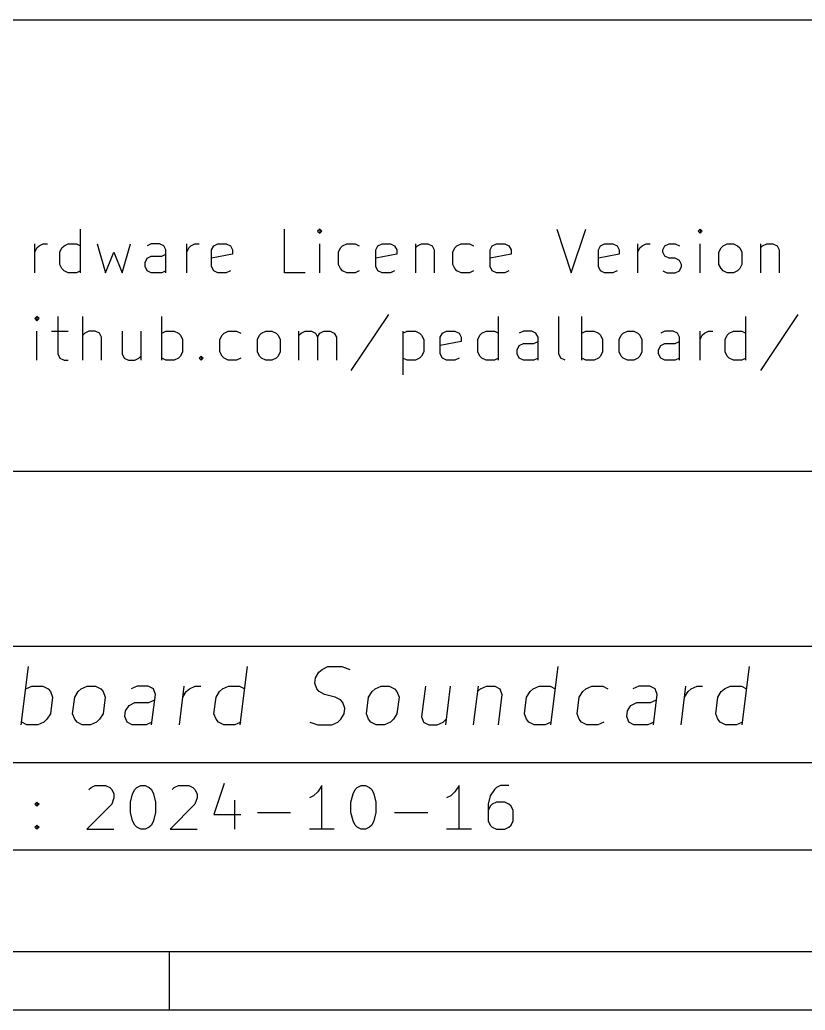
# Model space of a CAD drawing. Header units: millimetres. Extents: x 10 to 287, y -200 to -10.
# Drawn here: x 204.87 to 231.85, y -200.01 to -166.01 of the extents above; entities that cross this region are included whole.
import ezdxf

# ---------------------------------------------------------------- set-up
doc = ezdxf.new("R2010")
doc.units = ezdxf.units.MM
doc.layers.add('RED', color=14, linetype='CONTINUOUS')

msp = doc.modelspace()

# ---------------------------------------------------------------- linework, layer by layer
at = {"layer": 'RED', "linetype": 'CONTINUOUS'}
for p, q in [((177.0022, -166.0072), (285.0022, -166.0072)), ((206.9578, -174.6933), (206.9578, -173.1933)), ((213.9577, -174.6933), (213.9577, -173.1933)), ((215.172, -173.1933), (215.1006, -173.2647)), ((215.1006, -173.2647), (215.172, -173.3361)), ((215.2434, -173.2647), (215.172, -173.1933)), ((215.172, -173.1933), (215.172, -173.3361)), ((215.172, -173.3361), (215.2434, -173.2647)), ((223.3148, -173.1933), (223.8148, -174.6933)), ((223.8148, -174.6933), (224.3148, -173.1933)), ((228.2434, -173.1933), (228.172, -173.2647)), ((228.172, -173.2647), (228.2434, -173.3361)), ((228.3148, -173.2647), (228.2434, -173.1933)), ((228.2434, -173.1933), (228.2434, -173.3361)), ((228.2434, -173.3361), (228.3148, -173.2647)), ((205.3863, -174.6933), (205.3863, -173.6933)), ((205.5292, -173.7647), (205.672, -173.6933)), ((205.672, -173.6933), (205.8149, -173.6933)), ((206.3863, -173.7647), (206.5292, -173.6933)), ((206.5292, -173.6933), (206.8149, -173.6933)), ((206.8149, -173.6933), (206.9578, -173.7647)), ((207.5291, -173.6933), (207.8149, -174.6933)), ((208.3863, -174.6933), (208.672, -173.6933)), ((209.3863, -173.6933), (209.2434, -173.7647)), ((209.672, -173.6933), (209.3863, -173.6933)), ((209.8148, -173.7647), (209.672, -173.6933)), ((210.6005, -174.6933), (210.6005, -173.6933)), ((210.7434, -173.7647), (210.8862, -173.6933)), ((210.8862, -173.6933), (211.0291, -173.6933)), ((211.5291, -173.7647), (211.672, -173.6933)), ((211.672, -173.6933), (211.9577, -173.6933)), ((211.9577, -173.6933), (212.1005, -173.7647)), ((215.172, -174.6933), (215.172, -173.6933)), ((215.9577, -173.7647), (216.1006, -173.6933)), ((216.1006, -173.6933), (216.3863, -173.6933)), ((216.3863, -173.6933), (216.5292, -173.7647)), ((217.172, -173.7647), (217.3149, -173.6933)), ((217.3149, -173.6933), (217.6006, -173.6933)), ((217.6006, -173.6933), (217.7434, -173.7647)), ((218.4577, -173.6933), (218.4577, -174.6933)), ((218.5291, -173.7647), (218.672, -173.6933)), ((218.672, -173.6933), (218.8863, -173.6933)), ((218.8863, -173.6933), (219.0291, -173.7647)), ((219.8862, -173.7647), (220.0291, -173.6933)), ((220.0291, -173.6933), (220.3148, -173.6933)), ((220.3148, -173.6933), (220.4577, -173.7647)), ((221.1005, -173.7647), (221.2434, -173.6933)), ((221.2434, -173.6933), (221.5291, -173.6933)), ((221.5291, -173.6933), (221.6719, -173.7647)), ((224.8148, -173.7647), (224.9577, -173.6933)), ((224.9577, -173.6933), (225.2434, -173.6933)), ((225.2434, -173.6933), (225.3862, -173.7647)), ((226.1005, -174.6933), (226.1005, -173.6933)), ((226.2434, -173.7647), (226.3862, -173.6933)), ((226.3862, -173.6933), (226.5291, -173.6933)), ((227.0291, -173.7647), (227.172, -173.6933)), ((227.172, -173.6933), (227.3862, -173.6933)), ((227.3862, -173.6933), (227.5291, -173.7647)), ((228.2434, -174.6933), (228.2434, -173.6933)), ((229.0291, -173.7647), (229.172, -173.6933)), ((229.172, -173.6933), (229.3863, -173.6933)), ((229.3863, -173.6933), (229.5291, -173.7647)), ((230.3148, -173.6933), (230.3148, -174.6933)), ((230.3862, -173.7647), (230.5291, -173.6933)), ((230.5291, -173.6933), (230.7434, -173.6933)), ((230.7434, -173.6933), (230.8862, -173.7647)), ((205.3863, -173.979), (205.4577, -173.8361)), ((205.4577, -173.8361), (205.5292, -173.7647)), ((206.2435, -173.979), (206.3149, -173.8361)), ((206.2435, -174.4076), (206.2435, -173.979)), ((206.3149, -173.8361), (206.3863, -173.7647)), ((207.8149, -174.6933), (208.1006, -173.979)), ((208.1006, -173.979), (208.3863, -174.6933)), ((209.7434, -174.1219), (209.8863, -174.0504)), ((209.8863, -173.9076), (209.8148, -173.7647)), ((209.8863, -174.6933), (209.8863, -173.9076)), ((210.6005, -173.979), (210.6719, -173.8361)), ((210.6719, -173.8361), (210.7434, -173.7647)), ((211.4577, -173.9076), (211.5291, -173.7647)), ((211.4577, -174.479), (211.4577, -173.9076)), ((212.172, -174.0504), (211.4577, -174.1933)), ((212.1005, -173.7647), (212.172, -173.9076)), ((212.172, -173.9076), (212.172, -174.0504)), ((215.8149, -173.979), (215.8863, -173.8361)), ((215.8149, -174.4076), (215.8149, -173.979)), ((215.8863, -173.8361), (215.9577, -173.7647)), ((217.1006, -173.9076), (217.172, -173.7647)), ((217.1006, -174.479), (217.1006, -173.9076)), ((217.8149, -174.0504), (217.1006, -174.1933)), ((217.7434, -173.7647), (217.8149, -173.9076)), ((217.8149, -173.9076), (217.8149, -174.0504)), ((218.4577, -173.8361), (218.5291, -173.7647)), ((219.0291, -173.7647), (219.1006, -173.9076)), ((219.1006, -173.9076), (219.1006, -174.6933)), ((219.7434, -173.979), (219.8148, -173.8361)), ((219.7434, -174.4076), (219.7434, -173.979)), ((219.8148, -173.8361), (219.8862, -173.7647)), ((221.0291, -173.9076), (221.1005, -173.7647)), ((221.0291, -174.479), (221.0291, -173.9076)), ((221.7434, -174.0504), (221.0291, -174.1933)), ((221.6719, -173.7647), (221.7434, -173.9076)), ((221.7434, -173.9076), (221.7434, -174.0504)), ((224.7434, -173.9076), (224.8148, -173.7647)), ((224.7434, -174.479), (224.7434, -173.9076)), ((225.4577, -174.0504), (224.7434, -174.1933)), ((225.3862, -173.7647), (225.4577, -173.9076)), ((225.4577, -173.9076), (225.4577, -174.0504)), ((226.1005, -173.979), (226.1719, -173.8361)), ((226.1719, -173.8361), (226.2434, -173.7647)), ((226.9577, -173.9076), (227.0291, -173.7647)), ((226.9577, -173.979), (226.9577, -173.9076)), ((227.0291, -174.1219), (226.9577, -173.979)), ((228.8863, -173.979), (228.9577, -173.8361)), ((228.8863, -174.4076), (228.8863, -173.979)), ((228.9577, -173.8361), (229.0291, -173.7647)), ((229.5291, -173.7647), (229.6006, -173.8361)), ((229.6006, -173.8361), (229.672, -173.979)), ((229.672, -173.979), (229.672, -174.4076)), ((230.3148, -173.8361), (230.3862, -173.7647)), ((230.8862, -173.7647), (230.9577, -173.9076)), ((230.9577, -173.9076), (230.9577, -174.6933)), ((206.3149, -174.5504), (206.2435, -174.4076)), ((209.172, -174.3361), (209.2434, -174.1933)), ((209.172, -174.479), (209.172, -174.3361)), ((209.2434, -174.1933), (209.3863, -174.1219)), ((209.3863, -174.1219), (209.7434, -174.1219)), ((215.8863, -174.5504), (215.8149, -174.4076)), ((219.8148, -174.5504), (219.7434, -174.4076)), ((227.172, -174.1933), (227.0291, -174.1219)), ((227.3862, -174.1933), (227.172, -174.1933)), ((227.5291, -174.2647), (227.3862, -174.1933)), ((227.6005, -174.4076), (227.5291, -174.2647)), ((227.6005, -174.479), (227.6005, -174.4076)), ((228.9577, -174.5504), (228.8863, -174.4076)), ((229.672, -174.4076), (229.6006, -174.5504)), ((206.3863, -174.6219), (206.3149, -174.5504)), ((206.5292, -174.6933), (206.3863, -174.6219)), ((206.8149, -174.6933), (206.5292, -174.6933)), ((206.9578, -174.6219), (206.8149, -174.6933)), ((209.2434, -174.6219), (209.172, -174.479)), ((209.3863, -174.6933), (209.2434, -174.6219)), ((209.7434, -174.6933), (209.3863, -174.6933)), ((209.8863, -174.6219), (209.7434, -174.6933)), ((211.5291, -174.6219), (211.4577, -174.479)), ((211.672, -174.6933), (211.5291, -174.6219)), ((211.9577, -174.6933), (211.672, -174.6933)), ((212.1005, -174.6219), (211.9577, -174.6933)), ((214.672, -174.6933), (213.9577, -174.6933)), ((215.9577, -174.6219), (215.8863, -174.5504)), ((216.1006, -174.6933), (215.9577, -174.6219)), ((216.3863, -174.6933), (216.1006, -174.6933)), ((216.5292, -174.6219), (216.3863, -174.6933)), ((217.172, -174.6219), (217.1006, -174.479)), ((217.3149, -174.6933), (217.172, -174.6219)), ((217.6006, -174.6933), (217.3149, -174.6933)), ((217.7434, -174.6219), (217.6006, -174.6933)), ((219.8862, -174.6219), (219.8148, -174.5504)), ((220.0291, -174.6933), (219.8862, -174.6219)), ((220.3148, -174.6933), (220.0291, -174.6933)), ((220.4577, -174.6219), (220.3148, -174.6933)), ((221.1005, -174.6219), (221.0291, -174.479)), ((221.2434, -174.6933), (221.1005, -174.6219)), ((221.5291, -174.6933), (221.2434, -174.6933)), ((221.6719, -174.6219), (221.5291, -174.6933)), ((224.8148, -174.6219), (224.7434, -174.479)), ((224.9577, -174.6933), (224.8148, -174.6219)), ((225.2434, -174.6933), (224.9577, -174.6933)), ((225.3862, -174.6219), (225.2434, -174.6933)), ((226.9577, -174.6219), (227.1005, -174.6933)), ((227.1005, -174.6933), (227.3862, -174.6933)), ((227.3862, -174.6933), (227.5291, -174.6219)), ((227.5291, -174.6219), (227.6005, -174.479)), ((229.0291, -174.6219), (228.9577, -174.5504)), ((229.172, -174.6933), (229.0291, -174.6219)), ((229.3863, -174.6933), (229.172, -174.6933)), ((229.5291, -174.6219), (229.3863, -174.6933)), ((229.6006, -174.5504), (229.5291, -174.6219)), ((205.4576, -176.1933), (205.3862, -176.2647)), ((205.3862, -176.2647), (205.4576, -176.3361)), ((205.529, -176.2647), (205.4576, -176.1933)), ((205.4576, -176.1933), (205.4576, -176.3361)), ((205.4576, -176.3361), (205.529, -176.2647)), ((206.1719, -176.1933), (206.1719, -177.479)), ((207.029, -177.6933), (207.029, -176.1933)), ((209.7432, -177.6933), (209.7432, -176.1933)), ((217.5288, -176.1219), (216.2431, -178.0504)), ((221.3145, -177.6933), (221.3145, -176.1933)), ((223.3858, -177.479), (223.3858, -176.1933)), ((224.1715, -177.6933), (224.1715, -176.1933)), ((229.8143, -177.6933), (229.8143, -176.1933)), ((231.5999, -176.1219), (230.3142, -178.0504)), ((205.4576, -177.6933), (205.4576, -176.6933)), ((205.9576, -176.6933), (206.529, -176.6933)), ((207.1004, -176.7647), (207.029, -176.8361)), ((207.2433, -176.6933), (207.1004, -176.7647)), ((207.4576, -176.6933), (207.2433, -176.6933)), ((207.6004, -176.7647), (207.4576, -176.6933)), ((207.6719, -176.9076), (207.6004, -176.7647)), ((208.3861, -176.6933), (208.3861, -177.479)), ((209.029, -176.6933), (209.029, -177.6933)), ((209.7432, -176.7647), (209.8861, -176.6933)), ((209.8861, -176.6933), (210.1718, -176.6933)), ((210.1718, -176.6933), (210.3146, -176.7647)), ((210.3146, -176.7647), (210.3861, -176.8361)), ((211.8146, -176.8361), (211.886, -176.7647)), ((211.886, -176.7647), (212.0289, -176.6933)), ((212.0289, -176.6933), (212.3146, -176.6933)), ((212.3146, -176.6933), (212.4575, -176.7647)), ((213.1003, -176.8361), (213.1717, -176.7647)), ((213.1717, -176.7647), (213.3146, -176.6933)), ((213.3146, -176.6933), (213.5289, -176.6933)), ((213.5289, -176.6933), (213.6717, -176.7647)), ((213.6717, -176.7647), (213.7432, -176.8361)), ((214.4574, -177.6933), (214.4574, -176.6933)), ((214.4574, -176.8361), (214.5288, -176.7647)), ((214.5288, -176.7647), (214.6717, -176.6933)), ((214.6717, -176.6933), (214.886, -176.6933)), ((214.886, -176.6933), (215.0288, -176.7647)), ((215.0288, -176.7647), (215.1003, -176.9076)), ((215.1003, -176.9076), (215.1717, -176.7647)), ((215.1717, -176.7647), (215.3145, -176.6933)), ((215.3145, -176.6933), (215.5288, -176.6933)), ((215.5288, -176.6933), (215.6717, -176.7647)), ((215.6717, -176.7647), (215.7431, -176.9076)), ((218.0288, -176.6933), (218.0288, -178.1933)), ((218.0288, -176.7647), (218.1717, -176.6933)), ((218.1717, -176.6933), (218.4574, -176.6933)), ((218.4574, -176.6933), (218.6002, -176.7647)), ((218.6002, -176.7647), (218.6717, -176.8361)), ((219.3145, -176.9076), (219.3859, -176.7647)), ((219.3859, -176.7647), (219.5288, -176.6933)), ((219.5288, -176.6933), (219.8145, -176.6933)), ((219.8145, -176.6933), (219.9573, -176.7647)), ((219.9573, -176.7647), (220.0288, -176.9076)), ((220.6716, -176.8361), (220.743, -176.7647)), ((220.743, -176.7647), (220.8859, -176.6933)), ((220.8859, -176.6933), (221.1716, -176.6933)), ((221.1716, -176.6933), (221.3145, -176.7647)), ((222.1716, -176.6933), (222.0287, -176.7647)), ((222.4573, -176.6933), (222.1716, -176.6933)), ((222.6001, -176.7647), (222.4573, -176.6933)), ((222.6716, -176.9076), (222.6001, -176.7647)), ((224.1715, -176.7647), (224.3144, -176.6933)), ((224.3144, -176.6933), (224.6001, -176.6933)), ((224.6001, -176.6933), (224.7429, -176.7647)), ((224.7429, -176.7647), (224.8144, -176.8361)), ((225.5286, -176.8361), (225.6, -176.7647)), ((225.6, -176.7647), (225.7429, -176.6933)), ((225.7429, -176.6933), (225.9572, -176.6933)), ((225.9572, -176.6933), (226.1, -176.7647)), ((226.1, -176.7647), (226.1715, -176.8361)), ((227.0286, -176.6933), (226.8857, -176.7647)), ((227.3143, -176.6933), (227.0286, -176.6933)), ((227.4571, -176.7647), (227.3143, -176.6933)), ((227.5286, -176.9076), (227.4571, -176.7647)), ((228.2428, -177.6933), (228.2428, -176.6933)), ((228.3142, -176.8361), (228.3857, -176.7647)), ((228.3857, -176.7647), (228.5285, -176.6933)), ((228.5285, -176.6933), (228.6714, -176.6933)), ((229.1714, -176.8361), (229.2428, -176.7647)), ((229.2428, -176.7647), (229.3857, -176.6933)), ((229.3857, -176.6933), (229.6714, -176.6933)), ((229.6714, -176.6933), (229.8143, -176.7647)), ((207.6719, -177.6933), (207.6719, -176.9076)), ((210.3861, -176.8361), (210.4575, -176.979)), ((210.4575, -176.979), (210.4575, -177.4076)), ((211.7432, -176.979), (211.8146, -176.8361)), ((211.7432, -177.4076), (211.7432, -176.979)), ((213.0289, -176.979), (213.1003, -176.8361)), ((213.0289, -177.4076), (213.0289, -176.979)), ((213.7432, -176.8361), (213.8146, -176.979)), ((213.8146, -176.979), (213.8146, -177.4076)), ((215.1003, -176.9076), (215.1003, -177.6933)), ((215.7431, -176.9076), (215.7431, -177.6933)), ((218.6717, -176.8361), (218.7431, -176.979)), ((218.7431, -176.979), (218.7431, -177.4076)), ((219.3145, -177.479), (219.3145, -176.9076)), ((220.0288, -177.0504), (219.3145, -177.1933)), ((220.0288, -176.9076), (220.0288, -177.0504)), ((220.6002, -176.979), (220.6716, -176.8361)), ((220.6002, -177.4076), (220.6002, -176.979)), ((222.0287, -177.1933), (222.1716, -177.1219)), ((222.1716, -177.1219), (222.5287, -177.1219)), ((222.5287, -177.1219), (222.6716, -177.0504)), ((222.6716, -177.6933), (222.6716, -176.9076)), ((224.8144, -176.8361), (224.8858, -176.979)), ((224.8858, -176.979), (224.8858, -177.4076)), ((225.4572, -176.979), (225.5286, -176.8361)), ((225.4572, -177.4076), (225.4572, -176.979)), ((226.1715, -176.8361), (226.2429, -176.979)), ((226.2429, -176.979), (226.2429, -177.4076)), ((226.8857, -177.1933), (227.0286, -177.1219)), ((227.0286, -177.1219), (227.3857, -177.1219)), ((227.3857, -177.1219), (227.5286, -177.0504)), ((227.5286, -177.6933), (227.5286, -176.9076)), ((228.2428, -176.979), (228.3142, -176.8361)), ((229.1, -176.979), (229.1714, -176.8361)), ((229.1, -177.4076), (229.1, -176.979)), ((206.1719, -177.479), (206.2433, -177.6219)), ((208.3861, -177.479), (208.4575, -177.6219)), ((210.4575, -177.4076), (210.3861, -177.5504)), ((211.8146, -177.5504), (211.7432, -177.4076)), ((213.1003, -177.5504), (213.0289, -177.4076)), ((213.8146, -177.4076), (213.7432, -177.5504)), ((218.7431, -177.4076), (218.6717, -177.5504)), ((219.3859, -177.6219), (219.3145, -177.479)), ((220.6716, -177.5504), (220.6002, -177.4076)), ((221.9573, -177.3361), (222.0287, -177.1933)), ((221.9573, -177.479), (221.9573, -177.3361)), ((222.0287, -177.6219), (221.9573, -177.479)), ((223.4572, -177.6219), (223.3858, -177.479)), ((224.8858, -177.4076), (224.8144, -177.5504)), ((225.5286, -177.5504), (225.4572, -177.4076)), ((226.2429, -177.4076), (226.1715, -177.5504)), ((226.8143, -177.3361), (226.8857, -177.1933)), ((226.8143, -177.479), (226.8143, -177.3361)), ((226.8857, -177.6219), (226.8143, -177.479)), ((229.1714, -177.5504), (229.1, -177.4076)), ((206.2433, -177.6219), (206.3862, -177.6933)), ((206.3862, -177.6933), (206.529, -177.6933)), ((208.4575, -177.6219), (208.6004, -177.6933)), ((208.6004, -177.6933), (208.8147, -177.6933)), ((208.8147, -177.6933), (208.9575, -177.6219)), ((208.9575, -177.6219), (209.029, -177.5504)), ((209.8861, -177.6933), (209.7432, -177.6219)), ((210.1718, -177.6933), (209.8861, -177.6933)), ((210.3146, -177.6219), (210.1718, -177.6933)), ((210.3861, -177.5504), (210.3146, -177.6219)), ((211.0289, -177.6219), (211.1003, -177.5504)), ((211.1003, -177.6933), (211.0289, -177.6219)), ((211.1003, -177.5504), (211.1717, -177.6219)), ((211.1003, -177.5504), (211.1003, -177.6933)), ((211.1717, -177.6219), (211.1003, -177.6933)), ((211.886, -177.6219), (211.8146, -177.5504)), ((212.0289, -177.6933), (211.886, -177.6219)), ((212.3146, -177.6933), (212.0289, -177.6933)), ((212.4575, -177.6219), (212.3146, -177.6933)), ((213.1717, -177.6219), (213.1003, -177.5504)), ((213.3146, -177.6933), (213.1717, -177.6219)), ((213.5289, -177.6933), (213.3146, -177.6933)), ((213.6717, -177.6219), (213.5289, -177.6933)), ((213.7432, -177.5504), (213.6717, -177.6219)), ((218.1717, -177.6933), (218.0288, -177.6219)), ((218.4574, -177.6933), (218.1717, -177.6933)), ((218.6002, -177.6219), (218.4574, -177.6933)), ((218.6717, -177.5504), (218.6002, -177.6219)), ((219.5288, -177.6933), (219.3859, -177.6219)), ((219.8145, -177.6933), (219.5288, -177.6933)), ((219.9573, -177.6219), (219.8145, -177.6933)), ((220.743, -177.6219), (220.6716, -177.5504)), ((220.8859, -177.6933), (220.743, -177.6219)), ((221.1716, -177.6933), (220.8859, -177.6933)), ((221.3145, -177.6219), (221.1716, -177.6933)), ((222.1716, -177.6933), (222.0287, -177.6219)), ((222.5287, -177.6933), (222.1716, -177.6933)), ((222.6716, -177.6219), (222.5287, -177.6933)), ((223.6001, -177.6933), (223.4572, -177.6219)), ((224.3144, -177.6933), (224.1715, -177.6219)), ((224.6001, -177.6933), (224.3144, -177.6933)), ((224.7429, -177.6219), (224.6001, -177.6933)), ((224.8144, -177.5504), (224.7429, -177.6219)), ((225.6, -177.6219), (225.5286, -177.5504)), ((225.7429, -177.6933), (225.6, -177.6219)), ((225.9572, -177.6933), (225.7429, -177.6933)), ((226.1, -177.6219), (225.9572, -177.6933)), ((226.1715, -177.5504), (226.1, -177.6219)), ((227.0286, -177.6933), (226.8857, -177.6219)), ((227.3857, -177.6933), (227.0286, -177.6933)), ((227.5286, -177.6219), (227.3857, -177.6933)), ((229.2428, -177.6219), (229.1714, -177.5504)), ((229.3857, -177.6933), (229.2428, -177.6219)), ((229.6714, -177.6933), (229.3857, -177.6933)), ((229.8143, -177.6219), (229.6714, -177.6933)), ((177.0022, -181.5072), (285.0022, -181.5072)), ((177.0022, -187.5072), (285.0022, -187.5072)), ((204.9199, -190.2116), (205.1699, -188.2116)), ((212.4437, -190.2116), (212.6937, -188.2116)), ((215.146, -188.4021), (215.2532, -188.3068)), ((215.2532, -188.3068), (215.4556, -188.2116)), ((215.4556, -188.2116), (215.9317, -188.2116)), ((215.9317, -188.2116), (216.2056, -188.3068)), ((223.1103, -190.2116), (223.3603, -188.2116)), ((229.6817, -190.2116), (229.9317, -188.2116)), ((215.0032, -188.783), (215.027, -188.5925)), ((215.027, -188.5925), (215.146, -188.4021)), ((205.0747, -188.9735), (205.2771, -188.8783)), ((205.2771, -188.8783), (205.658, -188.8783)), ((205.658, -188.8783), (205.8366, -188.9735)), ((205.8366, -188.9735), (205.9199, -189.0687)), ((206.8723, -189.0687), (206.9794, -188.9735)), ((206.9794, -188.9735), (207.1818, -188.8783)), ((207.1818, -188.8783), (207.4675, -188.8783)), ((207.4675, -188.8783), (207.6461, -188.9735)), ((207.6461, -188.9735), (207.7294, -189.0687)), ((208.8961, -188.8783), (208.6937, -188.9735)), ((209.277, -188.8783), (208.8961, -188.8783)), ((209.4556, -188.9735), (209.277, -188.8783)), ((209.527, -189.164), (209.4556, -188.9735)), ((210.3484, -190.2116), (210.5151, -188.8783)), ((210.5865, -189.0687), (210.6937, -188.9735)), ((210.6937, -188.9735), (210.8961, -188.8783)), ((210.8961, -188.8783), (211.0865, -188.8783)), ((211.7294, -189.0687), (211.8365, -188.9735)), ((211.8365, -188.9735), (212.0389, -188.8783)), ((212.0389, -188.8783), (212.4199, -188.8783)), ((212.4199, -188.8783), (212.5984, -188.9735)), ((215.0746, -188.9735), (215.0032, -188.783)), ((215.1579, -189.0687), (215.0746, -188.9735)), ((216.9675, -189.0687), (217.0746, -188.9735)), ((217.0746, -188.9735), (217.277, -188.8783)), ((217.277, -188.8783), (217.5627, -188.8783)), ((217.5627, -188.8783), (217.7413, -188.9735)), ((217.7413, -188.9735), (217.8246, -189.0687)), ((218.8008, -188.8783), (218.6699, -189.9259)), ((219.6579, -188.8783), (219.4913, -190.2116)), ((220.6103, -188.8783), (220.4436, -190.2116)), ((220.5865, -189.0687), (220.6936, -188.9735)), ((220.6936, -188.9735), (220.896, -188.8783)), ((220.896, -188.8783), (221.1817, -188.8783)), ((221.1817, -188.8783), (221.3603, -188.9735)), ((221.3603, -188.9735), (221.4317, -189.164)), ((222.396, -189.0687), (222.5031, -188.9735)), ((222.5031, -188.9735), (222.7055, -188.8783)), ((222.7055, -188.8783), (223.0865, -188.8783)), ((223.0865, -188.8783), (223.265, -188.9735)), ((224.2055, -189.0687), (224.3126, -188.9735)), ((224.3126, -188.9735), (224.515, -188.8783)), ((224.515, -188.8783), (224.896, -188.8783)), ((224.896, -188.8783), (225.0745, -188.9735)), ((226.1341, -188.8783), (225.9317, -188.9735)), ((226.515, -188.8783), (226.1341, -188.8783)), ((226.6936, -188.9735), (226.515, -188.8783)), ((226.765, -189.164), (226.6936, -188.9735)), ((227.5864, -190.2116), (227.7531, -188.8783)), ((227.8245, -189.0687), (227.9317, -188.9735)), ((227.9317, -188.9735), (228.1341, -188.8783)), ((228.1341, -188.8783), (228.3245, -188.8783)), ((228.9674, -189.0687), (229.0745, -188.9735)), ((229.0745, -188.9735), (229.2769, -188.8783)), ((229.2769, -188.8783), (229.6579, -188.8783)), ((229.6579, -188.8783), (229.8364, -188.9735)), ((205.9199, -189.0687), (205.9914, -189.2592)), ((205.9914, -189.2592), (205.9199, -189.8306)), ((206.6818, -189.8306), (206.7532, -189.2592)), ((206.7532, -189.2592), (206.8723, -189.0687)), ((207.7294, -189.0687), (207.8009, -189.2592)), ((207.8009, -189.2592), (207.7294, -189.8306)), ((209.3008, -189.4497), (209.5032, -189.3544)), ((209.3961, -190.2116), (209.527, -189.164)), ((210.4675, -189.2592), (210.5865, -189.0687)), ((211.5389, -189.8306), (211.6103, -189.2592)), ((211.6103, -189.2592), (211.7294, -189.0687)), ((215.3365, -189.164), (215.1579, -189.0687)), ((215.7056, -189.2592), (215.3365, -189.164)), ((215.8841, -189.3544), (215.7056, -189.2592)), ((215.9675, -189.4497), (215.8841, -189.3544)), ((216.777, -189.8306), (216.8484, -189.2592)), ((216.8484, -189.2592), (216.9675, -189.0687)), ((217.8246, -189.0687), (217.8961, -189.2592)), ((217.8961, -189.2592), (217.8246, -189.8306)), ((221.4317, -189.164), (221.3008, -190.2116)), ((222.2055, -189.8306), (222.2769, -189.2592)), ((222.2769, -189.2592), (222.396, -189.0687)), ((224.015, -189.8306), (224.0864, -189.2592)), ((224.0864, -189.2592), (224.2055, -189.0687)), ((226.5388, -189.4497), (226.7412, -189.3544)), ((226.6341, -190.2116), (226.765, -189.164)), ((227.7055, -189.2592), (227.8245, -189.0687)), ((228.7769, -189.8306), (228.8483, -189.2592)), ((228.8483, -189.2592), (228.9674, -189.0687)), ((208.5032, -189.7354), (208.6223, -189.5449)), ((208.6223, -189.5449), (208.8247, -189.4497)), ((208.8247, -189.4497), (209.3008, -189.4497)), ((216.0389, -189.6402), (215.9675, -189.4497)), ((216.0151, -189.8306), (216.0389, -189.6402)), ((225.7412, -189.7354), (225.8603, -189.5449)), ((225.8603, -189.5449), (226.0627, -189.4497)), ((226.0627, -189.4497), (226.5388, -189.4497)), ((205.8009, -190.0211), (205.6937, -190.1164)), ((205.9199, -189.8306), (205.8009, -190.0211)), ((206.7532, -190.0211), (206.6818, -189.8306)), ((206.8366, -190.1164), (206.7532, -190.0211)), ((207.6104, -190.0211), (207.5032, -190.1164)), ((207.7294, -189.8306), (207.6104, -190.0211)), ((208.4794, -189.9259), (208.5032, -189.7354)), ((208.5508, -190.1164), (208.4794, -189.9259)), ((211.6103, -190.0211), (211.5389, -189.8306)), ((211.6937, -190.1164), (211.6103, -190.0211)), ((215.7889, -190.1164), (215.896, -190.0211)), ((215.896, -190.0211), (216.0151, -189.8306)), ((216.8484, -190.0211), (216.777, -189.8306)), ((216.9318, -190.1164), (216.8484, -190.0211)), ((217.7056, -190.0211), (217.5984, -190.1164)), ((217.8246, -189.8306), (217.7056, -190.0211)), ((218.6699, -189.9259), (218.7413, -190.1164)), ((219.4079, -190.1164), (219.5151, -190.0211)), ((222.2769, -190.0211), (222.2055, -189.8306)), ((222.3603, -190.1164), (222.2769, -190.0211)), ((224.0864, -190.0211), (224.015, -189.8306)), ((224.1698, -190.1164), (224.0864, -190.0211)), ((225.7174, -189.9259), (225.7412, -189.7354)), ((225.7888, -190.1164), (225.7174, -189.9259)), ((228.8483, -190.0211), (228.7769, -189.8306)), ((228.9317, -190.1164), (228.8483, -190.0211)), ((205.1104, -190.2116), (204.9318, -190.1164)), ((205.4914, -190.2116), (205.1104, -190.2116)), ((205.6937, -190.1164), (205.4914, -190.2116)), ((207.0152, -190.2116), (206.8366, -190.1164)), ((207.3009, -190.2116), (207.0152, -190.2116)), ((207.5032, -190.1164), (207.3009, -190.2116)), ((208.7294, -190.2116), (208.5508, -190.1164)), ((209.2056, -190.2116), (208.7294, -190.2116)), ((209.408, -190.1164), (209.2056, -190.2116)), ((211.8723, -190.2116), (211.6937, -190.1164)), ((212.2532, -190.2116), (211.8723, -190.2116)), ((212.4556, -190.1164), (212.2532, -190.2116)), ((214.8365, -190.1164), (215.1103, -190.2116)), ((215.1103, -190.2116), (215.5865, -190.2116)), ((215.5865, -190.2116), (215.7889, -190.1164)), ((217.1104, -190.2116), (216.9318, -190.1164)), ((217.3961, -190.2116), (217.1104, -190.2116)), ((217.5984, -190.1164), (217.3961, -190.2116)), ((218.7413, -190.1164), (218.9199, -190.2116)), ((218.9199, -190.2116), (219.2056, -190.2116)), ((219.2056, -190.2116), (219.4079, -190.1164)), ((222.5389, -190.2116), (222.3603, -190.1164)), ((222.9198, -190.2116), (222.5389, -190.2116)), ((223.1222, -190.1164), (222.9198, -190.2116)), ((224.3484, -190.2116), (224.1698, -190.1164)), ((224.7293, -190.2116), (224.3484, -190.2116)), ((224.9317, -190.1164), (224.7293, -190.2116)), ((225.9674, -190.2116), (225.7888, -190.1164)), ((226.4436, -190.2116), (225.9674, -190.2116)), ((226.646, -190.1164), (226.4436, -190.2116)), ((229.1103, -190.2116), (228.9317, -190.1164)), ((229.4912, -190.2116), (229.1103, -190.2116)), ((229.6936, -190.1164), (229.4912, -190.2116)), ((177.0022, -191.5072), (285.0022, -191.5072)), ((207.2436, -192.4361), (207.315, -192.3647)), ((207.315, -192.3647), (207.4579, -192.2933)), ((207.4579, -192.2933), (207.815, -192.2933)), ((207.815, -192.2933), (207.9579, -192.3647)), ((207.9579, -192.3647), (208.0293, -192.4361)), ((208.0293, -192.4361), (208.1007, -192.579)), ((208.7436, -192.579), (208.815, -192.4361)), ((208.815, -192.4361), (208.8865, -192.3647)), ((208.8865, -192.3647), (209.0293, -192.2933)), ((209.0293, -192.2933), (209.1722, -192.2933)), ((209.1722, -192.2933), (209.315, -192.3647)), ((209.315, -192.3647), (209.3865, -192.4361)), ((209.3865, -192.4361), (209.4579, -192.579)), ((210.1008, -192.4361), (210.1722, -192.3647)), ((210.1722, -192.3647), (210.3151, -192.2933)), ((210.3151, -192.2933), (210.6722, -192.2933)), ((210.6722, -192.2933), (210.8151, -192.3647)), ((210.8151, -192.3647), (210.8865, -192.4361)), ((210.8865, -192.4361), (210.9579, -192.579)), ((211.8865, -192.2219), (211.5294, -193.2933)), ((215.2436, -192.2933), (215.1008, -192.5076)), ((215.2436, -193.7933), (215.2436, -192.2933)), ((216.3151, -192.579), (216.3865, -192.4361)), ((216.3865, -192.4361), (216.458, -192.3647)), ((216.458, -192.3647), (216.6008, -192.2933)), ((216.6008, -192.2933), (216.7437, -192.2933)), ((216.7437, -192.2933), (216.8865, -192.3647)), ((216.8865, -192.3647), (216.958, -192.4361)), ((216.958, -192.4361), (217.0294, -192.579)), ((219.9579, -192.2933), (219.8151, -192.5076)), ((219.9579, -193.7933), (219.9579, -192.2933)), ((221.1723, -192.4361), (221.0294, -192.6504)), ((221.2437, -192.3647), (221.1723, -192.4361)), ((221.3865, -192.2933), (221.2437, -192.3647)), ((221.6723, -192.2933), (221.3865, -192.2933)), ((208.1007, -192.7219), (208.0293, -192.9361)), ((208.1007, -192.579), (208.1007, -192.7219)), ((208.6722, -192.8647), (208.7436, -192.579)), ((209.4579, -192.579), (209.5293, -192.8647)), ((210.9579, -192.7219), (210.8865, -192.9361)), ((210.9579, -192.579), (210.9579, -192.7219)), ((214.9579, -192.6504), (214.8151, -192.7219)), ((215.1008, -192.5076), (214.9579, -192.6504)), ((216.2437, -192.8647), (216.3151, -192.579)), ((217.0294, -192.579), (217.1008, -192.8647)), ((219.6722, -192.6504), (219.5294, -192.7219)), ((219.8151, -192.5076), (219.6722, -192.6504)), ((221.0294, -192.6504), (220.958, -192.9361)), ((205.3864, -192.9361), (205.4578, -192.8647)), ((205.4578, -193.0076), (205.3864, -192.9361)), ((205.4578, -192.8647), (205.5292, -192.9361)), ((205.4578, -192.8647), (205.4578, -193.0076)), ((205.5292, -192.9361), (205.4578, -193.0076)), ((208.0293, -192.9361), (207.1721, -193.7933)), ((208.6722, -193.2219), (208.6722, -192.8647)), ((209.5293, -192.8647), (209.5293, -193.2219)), ((210.8865, -192.9361), (210.0293, -193.7933)), ((212.2437, -192.7933), (212.2437, -193.7933)), ((216.2437, -193.2219), (216.2437, -192.8647)), ((217.1008, -192.8647), (217.1008, -193.2219)), ((220.958, -192.9361), (220.958, -193.5076)), ((221.0294, -193.0076), (220.958, -193.1504)), ((221.1008, -192.9361), (221.0294, -193.0076)), ((221.2437, -192.8647), (221.1008, -192.9361)), ((221.5294, -192.8647), (221.2437, -192.8647)), ((221.6723, -192.9361), (221.5294, -192.8647)), ((221.7437, -193.0076), (221.6723, -192.9361)), ((221.8151, -193.1504), (221.7437, -193.0076)), ((208.7436, -193.5076), (208.6722, -193.2219)), ((209.5293, -193.2219), (209.4579, -193.5076)), ((211.5294, -193.2933), (212.4579, -193.2933)), ((213.0294, -193.2219), (214.1723, -193.2219)), ((216.3151, -193.5076), (216.2437, -193.2219)), ((217.1008, -193.2219), (217.0294, -193.5076)), ((217.7437, -193.2219), (218.8866, -193.2219)), ((221.8151, -193.5076), (221.8151, -193.1504)), ((205.3864, -193.7219), (205.4578, -193.6504)), ((205.4578, -193.7933), (205.3864, -193.7219)), ((205.4578, -193.6504), (205.5292, -193.7219)), ((205.4578, -193.6504), (205.4578, -193.7933)), ((205.5292, -193.7219), (205.4578, -193.7933)), ((207.1721, -193.7933), (208.1007, -193.7933)), ((208.815, -193.6504), (208.7436, -193.5076)), ((208.8865, -193.7219), (208.815, -193.6504)), ((209.0293, -193.7933), (208.8865, -193.7219)), ((209.1722, -193.7933), (209.0293, -193.7933)), ((209.315, -193.7219), (209.1722, -193.7933)), ((209.3865, -193.6504), (209.315, -193.7219)), ((209.4579, -193.5076), (209.3865, -193.6504)), ((210.0293, -193.7933), (210.9579, -193.7933)), ((215.6722, -193.7933), (214.8151, -193.7933)), ((216.3865, -193.6504), (216.3151, -193.5076)), ((216.458, -193.7219), (216.3865, -193.6504)), ((216.6008, -193.7933), (216.458, -193.7219)), ((216.7437, -193.7933), (216.6008, -193.7933)), ((216.8865, -193.7219), (216.7437, -193.7933)), ((216.958, -193.6504), (216.8865, -193.7219)), ((217.0294, -193.5076), (216.958, -193.6504)), ((220.3865, -193.7933), (219.5294, -193.7933)), ((220.958, -193.5076), (221.0294, -193.6504)), ((221.0294, -193.6504), (221.1008, -193.7219)), ((221.1008, -193.7219), (221.2437, -193.7933)), ((221.2437, -193.7933), (221.5294, -193.7933)), ((221.5294, -193.7933), (221.6723, -193.7219)), ((221.6723, -193.7219), (221.7437, -193.6504)), ((221.7437, -193.6504), (221.8151, -193.5076)), ((177.0022, -194.5072), (285.0022, -194.5072)), ((285.0022, -198.0072), (12, -198.0072)), ((285.0022, -198.0072), (177.0022, -198.0072)), ((210, -198.0072), (210, -200.0072)), ((287.0022, -200.0072), (10, -200.0072))]:
    msp.add_line(p, q, dxfattribs=at)

doc.saveas('drawing.dxf')
